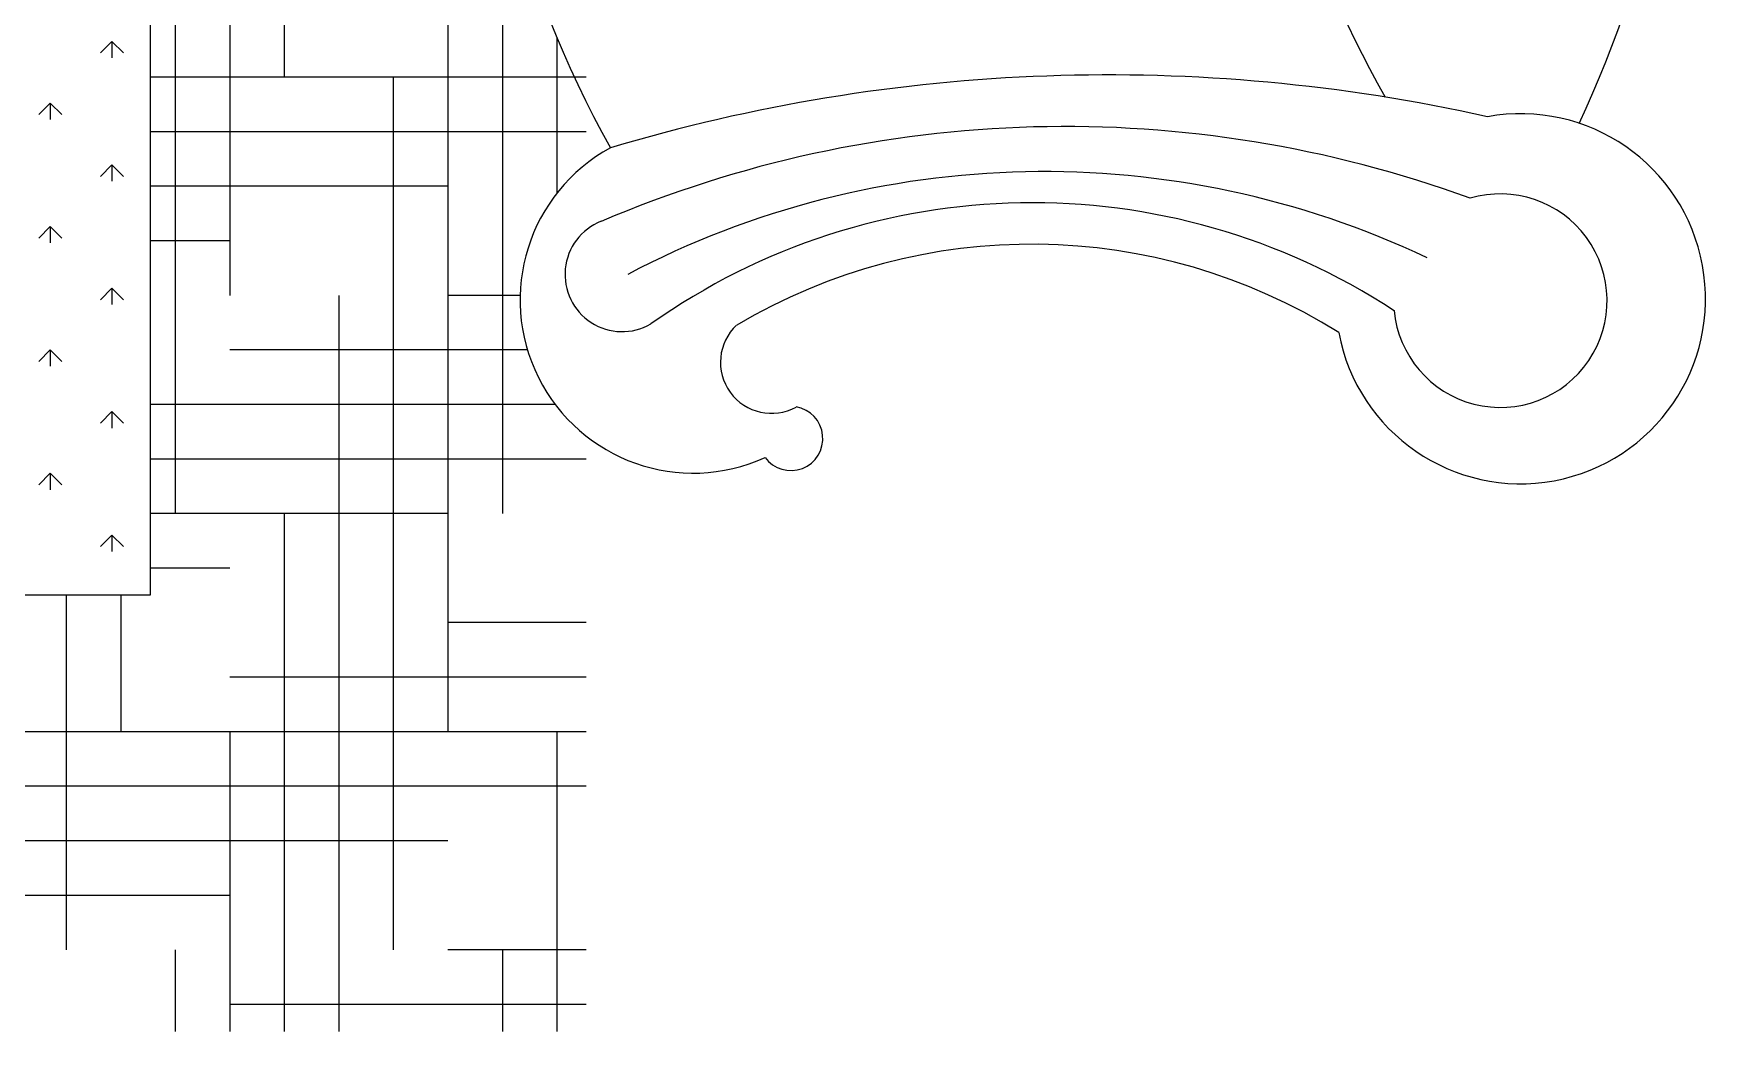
# Model space of a CAD drawing. Header units: millimetres. Extents: x -30782 to 40110, y 35885 to 73818.
# Drawn here: x 9110 to 10260, y 68543 to 69230 of the extents above; entities that cross this region are included whole.
import ezdxf

# ---------------------------------------------------------------- set-up
doc = ezdxf.new("R2010")
doc.units = ezdxf.units.MM

# ---------------------------------------------------------------- blocks, each defined once
blk = doc.blocks.new('A$C107E516A')
for p, q in [((2673.9, 1548.9, -685.7), (2673.9, 300, -685.7)), ((2766.2, 1256.1, -685.7), (2766.2, 656.1, -685.7)), ((2728.7, 1106.1, -685.7), (2728.7, 506.1, -685.7)), ((2691.2, 956.1, -685.7), (2691.2, 356.1, -685.7)), ((2878.7, 806.1, -685.7), (2878.7, 206.1, -685.7)), ((2916.2, 797.5, -685.7), (2916.2, 356.1, -685.7)), ((2647.7, 680.7, -685.7), (2639.7, 672.8, -685.7)), ((2647.7, 680.7, -685.7), (2647.7, 669.5, -685.7)), ((2647.7, 680.7, -685.7), (2655.6, 672.8, -685.7)), ((2953.7, 683.4, -685.7), (2953.7, 576.3, -685.7)), ((2973.9, 656.1, -685.7), (2673.9, 656.1, -685.7)), ((2841.2, 656.1, -685.7), (2841.2, 56.1, -685.7)), ((2605.2, 638.3, -685.7), (2597.3, 630.4, -685.7)), ((2605.2, 638.3, -685.7), (2605.2, 627.1, -685.7)), ((2605.2, 638.3, -685.7), (2613.2, 630.4, -685.7)), ((2973.9, 618.6, -685.7), (2673.9, 618.6, -685.7)), ((2647.7, 595.9, -685.7), (2639.7, 587.9, -685.7)), ((2647.7, 595.9, -685.7), (2647.7, 584.6, -685.7)), ((2647.7, 595.9, -685.7), (2655.6, 587.9, -685.7)), ((2878.7, 581.1, -685.7), (2673.9, 581.1, -685.7)), ((2605.2, 553.5, -685.7), (2597.3, 545.5, -685.7)), ((2605.2, 553.5, -685.7), (2605.2, 542.2, -685.7)), ((2605.2, 553.5, -685.7), (2613.2, 545.5, -685.7)), ((2728.7, 543.6, -685.7), (2673.9, 543.6, -685.7)), ((2647.7, 511, -685.7), (2639.7, 503.1, -685.7)), ((2647.7, 511, -685.7), (2647.7, 499.8, -685.7)), ((2647.7, 511, -685.7), (2655.6, 503.1, -685.7)), ((2803.7, 506.1, -685.7), (2803.7, 0, -685.7)), ((2928.5, 506.1, -685.7), (2878.7, 506.1, -685.7)), ((2605.2, 468.6, -685.7), (2597.3, 460.6, -685.7)), ((2605.2, 468.6, -685.7), (2605.2, 457.4, -685.7)), ((2605.2, 468.6, -685.7), (2613.2, 460.6, -685.7)), ((2933.5, 468.6, -685.7), (2728.7, 468.6, -685.7)), ((2647.7, 426.2, -685.7), (2639.7, 418.2, -685.7)), ((2647.7, 426.2, -685.7), (2647.7, 414.9, -685.7)), ((2647.7, 426.2, -685.7), (2655.6, 418.2, -685.7)), ((2952.6, 431.1, -685.7), (2673.9, 431.1, -685.7)), ((2973.9, 393.6, -685.7), (2673.9, 393.6, -685.7)), ((2605.2, 383.8, -685.7), (2597.3, 375.8, -685.7)), ((2605.2, 383.8, -685.7), (2605.2, 372.5, -685.7)), ((2605.2, 383.8, -685.7), (2613.2, 375.8, -685.7)), ((2878.7, 356.1, -685.7), (2673.9, 356.1, -685.7)), ((2766.2, 356.1, -685.7), (2766.2, 0, -685.7)), ((2647.7, 341.3, -685.7), (2639.7, 333.4, -685.7)), ((2647.7, 341.3, -685.7), (2647.7, 330.1, -685.7)), ((2647.7, 341.3, -685.7), (2655.6, 333.4, -685.7)), ((2728.7, 318.6, -685.7), (2673.9, 318.6, -685.7)), ((2673.9, 300, -685.7), (300, 300, -685.7)), ((2616.2, 300, -685.7), (2616.2, 56.1, -685.7)), ((2653.7, 300, -685.7), (2653.7, 206.1, -685.7)), ((2973.9, 281.1, -685.7), (2878.7, 281.1, -685.7)), ((2973.9, 243.6, -685.7), (2728.7, 243.6, -685.7)), ((2973.9, 206.1, -685.7), (2578.7, 206.1, -685.7)), ((2728.7, 206.1, -685.7), (2728.7, 0, -685.7)), ((2953.7, 206.1, -685.7), (2953.7, 0, -685.7)), ((2973.9, 168.6, -685.7), (2428.7, 168.6, -685.7)), ((2878.7, 131.1, -685.7), (2278.7, 131.1, -685.7)), ((2728.7, 93.6, -685.7), (2128.7, 93.6, -685.7)), ((2691.2, 56.1, -685.7), (2691.2, 0, -685.7)), ((2973.9, 56.1, -685.7), (2878.7, 56.1, -685.7)), ((2916.2, 56.1, -685.7), (2916.2, 0, -685.7)), ((2973.9, 18.6, -685.7), (2728.7, 18.6, -685.7))]:
    blk.add_line(p, q)
for centre, radius, start, end in [((3656.4, 977.4, -685.7), 761.7, 150.9454, 209.0546), ((2895.1, 977.4, -685.7), 839.6, 335.1349, 24.8651), ((4112.2, 977.4, -685.7), 677.5, 150.3647, 209.6353), ((3333.1, -537.4, -685.7), 1195.1, 77.4078, 106.659), ((3303.1, -189.6, -685.7), 811.8, 69.922, 113.1293), ((3616.5, 503.8, -685.7), 127.2, 190.517, 100.3346), ((3047.5, 503, -685.7), 119.1, 118.5896, 294.5096), ((3288.7, -24.4, -685.7), 615.6, 64.6531, 117.7158), ((3602.6, 502.5, -685.7), 73.4, 185.3809, 106.5006), ((3280.6, 115.3, -685.7), 454.5, 56.7926, 125.2458), ((2998.6, 520.5, -685.7), 39.3, 111.5925, 300.0192), ((3280.2, 143.9, -685.7), 397.4, 57.8934, 120.6911), ((3101.3, 460.1, -685.7), 35.1, 133.1387, 298.8793), ((3114.6, 407.7, -685.7), 22, 216.4639, 80.5124)]:
    blk.add_arc(centre, radius, start, end)

msp = doc.modelspace()

# ---------------------------------------------------------------- block references
msp.add_blockref('A$C107E516A', (6516.1, 68543.4))

doc.saveas('drawing.dxf')
